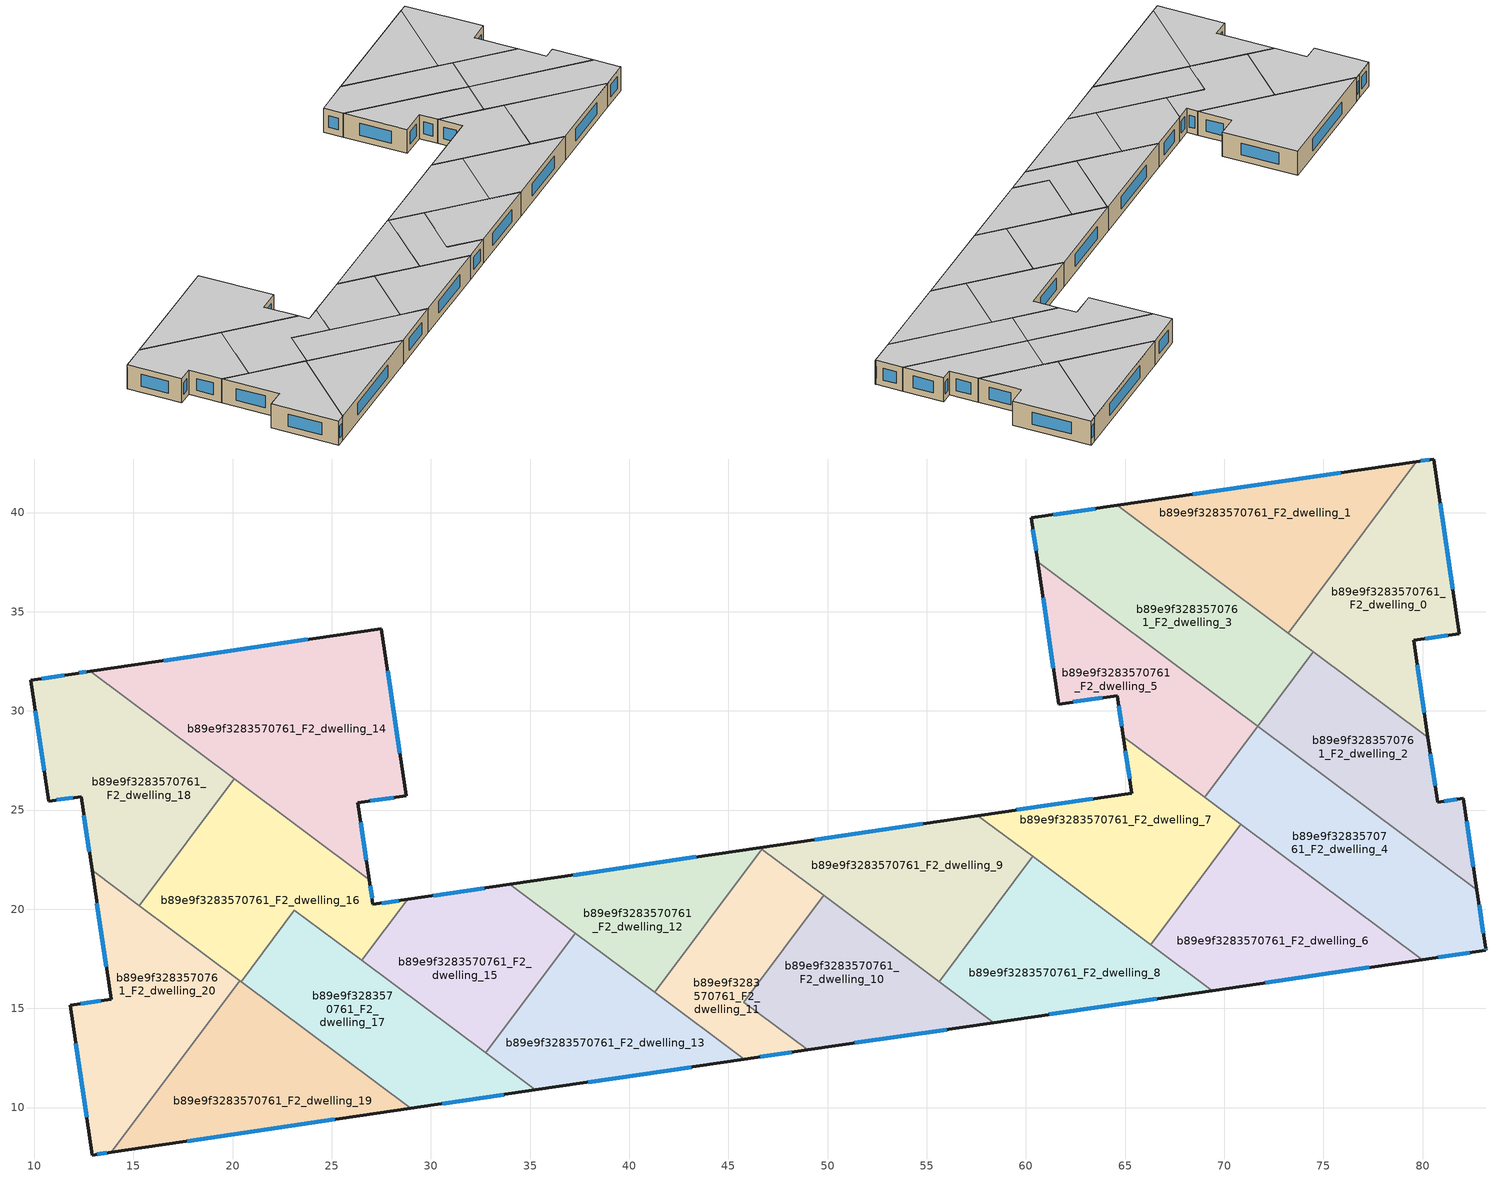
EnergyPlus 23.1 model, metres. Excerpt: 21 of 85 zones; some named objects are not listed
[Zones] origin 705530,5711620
b89e9f3283570761_F2_dwelling_0
 floor to b89e9f3283570761_F1_dwelling_0 (EU_floor_Construction): 80.55,42.7 81.84,33.9 79.54,33.56 80.27,28.66 73.22,33.92 79.68,42.57 z6
 wall outside (EU_wall_Construction): 80.27,28.66 79.54,33.56 81.84,33.9 80.55,42.7 79.68,42.57 z6:9
 wall to b89e9f3283570761_F2_dwelling_1 (EU_wall_Construction): 79.68,42.57 73.22,33.92 z6:9
 wall to b89e9f3283570761_F2_dwelling_2 (EU_wall_Construction): 74.49,32.98 80.27,28.66 z6:9
 wall to b89e9f3283570761_F2_dwelling_3 (EU_wall_Construction): 73.22,33.92 74.49,32.98 z6:9
 window (EU_Window_Construction): 80.33,42.67 79.9,42.61 / 81.51,36.13 80.87,40.48 / 80.12,33.65 81.26,33.81 / 80.08,29.9 79.73,32.32 z6.76:8.24
 ceiling to b89e9f3283570761_F3_dwelling_0 (EU_floor_Construction): 80.27,28.66 79.54,33.56 81.84,33.9 80.55,42.7 79.68,42.57 73.22,33.92 z9
b89e9f3283570761_F2_dwelling_1
 floor to b89e9f3283570761_F1_dwelling_1 (EU_floor_Construction): 79.68,42.57 73.22,33.92 64.59,40.36 z6
 wall outside (EU_wall_Construction): 79.68,42.57 64.59,40.36 z6:9
 wall to b89e9f3283570761_F2_dwelling_3 (EU_wall_Construction): 64.59,40.36 73.22,33.92 z6:9
 window (EU_Window_Construction): 75.86,42.02 68.41,40.92 z6.76:8.24
 ceiling to b89e9f3283570761_F3_dwelling_1 (EU_floor_Construction): 73.22,33.92 79.68,42.57 64.59,40.36 z9
b89e9f3283570761_F2_dwelling_10
 floor to b89e9f3283570761_F1_dwelling_10 (EU_floor_Construction): 58.38,14.29 49.01,12.91 45.78,15.32 49.79,20.7 z6
 wall outside (EU_wall_Construction): 49.01,12.91 58.38,14.29 z6:9
 wall to b89e9f3283570761_F2_dwelling_11 (EU_wall_Construction): 49.79,20.7 45.78,15.32 49.01,12.91 z6:9
 wall to b89e9f3283570761_F2_dwelling_9 (EU_wall_Construction): 55.62,16.34 49.79,20.7 z6:9
 wall to b89e9f3283570761_F2_dwelling_8 (EU_wall_Construction): 58.38,14.29 55.62,16.34 z6:9
 window (EU_Window_Construction): 51.37,13.26 56.01,13.94 z6.76:8.24
 ceiling to b89e9f3283570761_F3_dwelling_10 (EU_floor_Construction): 58.38,14.29 49.79,20.7 45.78,15.32 49.01,12.91 z9
b89e9f3283570761_F2_dwelling_11
 floor to b89e9f3283570761_F1_dwelling_11 (EU_floor_Construction): 49.79,20.7 45.78,15.32 49.01,12.91 45.79,12.44 41.29,15.8 46.67,23.02 z6
 wall outside (EU_wall_Construction): 45.79,12.44 49.01,12.91 z6:9
 wall to b89e9f3283570761_F2_dwelling_12 (EU_wall_Construction): 46.67,23.02 41.29,15.8 z6:9
 wall to b89e9f3283570761_F2_dwelling_13 (EU_wall_Construction): 41.29,15.8 45.79,12.44 z6:9
 wall to b89e9f3283570761_F2_dwelling_9 (EU_wall_Construction): 49.79,20.7 46.67,23.02 z6:9
 window (EU_Window_Construction): 46.61,12.56 48.19,12.79 z6.76:8.24
 ceiling to b89e9f3283570761_F3_dwelling_11 (EU_floor_Construction): 49.01,12.91 45.78,15.32 49.79,20.7 46.67,23.02 41.29,15.8 45.79,12.44 z9
b89e9f3283570761_F2_dwelling_12
 floor to b89e9f3283570761_F1_dwelling_12 (EU_floor_Construction): 46.67,23.02 41.29,15.8 33.98,21.26 46.56,23.1 z6
 wall outside (EU_wall_Construction): 46.56,23.1 33.98,21.26 z6:9
 wall to b89e9f3283570761_F2_dwelling_15 (EU_wall_Construction): 33.98,21.26 37.27,18.8 z6:9
 wall to b89e9f3283570761_F2_dwelling_13 (EU_wall_Construction): 37.27,18.8 41.28,15.8 z6:9
 wall to b89e9f3283570761_F2_dwelling_9 (EU_wall_Construction): 46.67,23.02 46.56,23.1 z6:9
 window (EU_Window_Construction): 43.38,22.64 37.16,21.72 z6.76:8.24
 ceiling to b89e9f3283570761_F3_dwelling_12 (EU_floor_Construction): 41.29,15.8 46.67,23.02 46.56,23.1 33.98,21.26 z9
b89e9f3283570761_F2_dwelling_13
 floor to b89e9f3283570761_F1_dwelling_13 (EU_floor_Construction): 45.79,12.44 35.26,10.89 32.76,12.76 37.27,18.8 z6
 wall outside (EU_wall_Construction): 35.26,10.89 45.79,12.44 z6:9
 wall to b89e9f3283570761_F2_dwelling_15 (EU_wall_Construction): 37.27,18.8 32.76,12.76 z6:9
 wall to b89e9f3283570761_F2_dwelling_17 (EU_wall_Construction): 32.76,12.76 35.26,10.89 z6:9
 window (EU_Window_Construction): 37.93,11.28 43.13,12.05 z6.76:8.24
 ceiling to b89e9f3283570761_F3_dwelling_13 (EU_floor_Construction): 45.79,12.44 37.27,18.8 32.76,12.76 35.26,10.89 z9
b89e9f3283570761_F2_dwelling_14
 floor to b89e9f3283570761_F1_dwelling_14 (EU_floor_Construction): 27.5,34.15 28.74,25.72 26.32,25.37 26.89,21.49 12.82,32 z6
 wall outside (EU_wall_Construction): 26.89,21.49 26.32,25.37 28.74,25.72 27.5,34.15 12.82,32 z6:9
 wall to b89e9f3283570761_F2_dwelling_18 (EU_wall_Construction): 12.82,32 20.08,26.57 z6:9
 wall to b89e9f3283570761_F2_dwelling_16 (EU_wall_Construction): 20.08,26.57 26.89,21.49 z6:9
 window (EU_Window_Construction): 28.43,27.85 27.81,32.02 / 26.93,25.46 28.13,25.63 / 26.75,22.47 26.46,24.39 / 23.79,33.6 16.53,32.54 z6.76:8.24
 ceiling to b89e9f3283570761_F3_dwelling_14 (EU_floor_Construction): 26.89,21.49 26.32,25.37 28.74,25.72 27.5,34.15 12.82,32 z9
b89e9f3283570761_F2_dwelling_15
 floor to b89e9f3283570761_F1_dwelling_15 (EU_floor_Construction): 37.27,18.8 32.76,12.76 26.52,17.42 28.82,20.5 33.98,21.26 z6
 wall outside (EU_wall_Construction): 33.98,21.26 28.82,20.5 z6:9
 wall to b89e9f3283570761_F2_dwelling_16 (EU_wall_Construction): 28.82,20.5 26.52,17.42 z6:9
 wall to b89e9f3283570761_F2_dwelling_17 (EU_wall_Construction): 26.52,17.42 32.76,12.76 z6:9
 window (EU_Window_Construction): 32.68,21.07 30.13,20.69 z6.76:8.24
 ceiling to b89e9f3283570761_F3_dwelling_15 (EU_floor_Construction): 32.76,12.76 37.27,18.8 33.98,21.26 28.82,20.5 26.52,17.42 z9
b89e9f3283570761_F2_dwelling_16
 floor to b89e9f3283570761_F1_dwelling_16 (EU_floor_Construction): 26.89,21.49 27.08,20.24 28.82,20.5 26.52,17.42 23.12,19.96 20.43,16.35 15.3,20.17 20.08,26.58 z6
 wall outside (EU_wall_Construction): 28.82,20.5 27.08,20.24 26.89,21.49 z6:9
 wall to b89e9f3283570761_F2_dwelling_17 (EU_wall_Construction): 20.43,16.35 23.12,19.96 26.52,17.42 z6:9
 wall to b89e9f3283570761_F2_dwelling_18 (EU_wall_Construction): 20.08,26.58 15.3,20.17 z6:9
 wall to b89e9f3283570761_F2_dwelling_20 (EU_wall_Construction): 15.3,20.17 20.35,16.4 z6:9
 wall to b89e9f3283570761_F2_dwelling_19 (EU_wall_Construction): 20.35,16.4 20.43,16.35 z6:9
 window (EU_Window_Construction): 27.03,20.56 26.94,21.17 / 28.38,20.44 27.52,20.31 z6.76:8.24
 ceiling to b89e9f3283570761_F3_dwelling_16 (EU_floor_Construction): 26.52,17.42 28.82,20.5 27.08,20.24 26.89,21.49 20.08,26.58 15.3,20.17 20.43,16.35 23.12,19.96 z9
b89e9f3283570761_F2_dwelling_17
 floor to b89e9f3283570761_F1_dwelling_17 (EU_floor_Construction): 35.26,10.89 28.97,9.97 20.43,16.35 23.12,19.96 z6
 wall outside (EU_wall_Construction): 28.97,9.97 35.26,10.89 z6:9
 wall to b89e9f3283570761_F2_dwelling_19 (EU_wall_Construction): 20.43,16.35 28.97,9.97 z6:9
 window (EU_Window_Construction): 30.56,10.2 33.67,10.66 z6.76:8.24
 ceiling to b89e9f3283570761_F3_dwelling_17 (EU_floor_Construction): 35.26,10.89 23.12,19.96 20.43,16.35 28.97,9.97 z9
b89e9f3283570761_F2_dwelling_18
 floor to b89e9f3283570761_F1_dwelling_18 (EU_floor_Construction): 20.08,26.58 15.3,20.17 12.91,21.96 12.36,25.68 10.72,25.45 9.82,31.55 12.07,31.89 12.82,32 z6
 wall outside (EU_wall_Construction): 12.82,32 12.07,31.89 9.82,31.55 10.72,25.45 12.36,25.68 12.91,21.96 z6:9
 wall to b89e9f3283570761_F2_dwelling_20 (EU_wall_Construction): 12.91,21.96 15.3,20.18 z6:9
 window (EU_Window_Construction): 11.13,25.51 11.95,25.62 / 10.05,30.01 10.49,26.99 / 11.5,31.8 10.39,31.63 / 12.63,31.97 12.26,31.91 / 12.5,24.74 12.77,22.9 z6.76:8.24
 ceiling to b89e9f3283570761_F3_dwelling_18 (EU_floor_Construction): 15.3,20.17 20.08,26.58 12.82,32 12.07,31.89 9.82,31.55 10.72,25.45 12.36,25.68 12.91,21.96 z9
b89e9f3283570761_F2_dwelling_19
 floor to b89e9f3283570761_F1_dwelling_19 (EU_floor_Construction): 28.97,9.97 13.89,7.75 20.35,16.41 z6
 wall outside (EU_wall_Construction): 13.89,7.75 28.97,9.97 z6:9
 wall to b89e9f3283570761_F2_dwelling_20 (EU_wall_Construction): 20.35,16.41 13.89,7.75 z6:9
 window (EU_Window_Construction): 17.71,8.31 25.16,9.41 z6.76:8.24
 ceiling to b89e9f3283570761_F3_dwelling_19 (EU_floor_Construction): 28.97,9.97 20.35,16.41 13.89,7.75 z9
b89e9f3283570761_F2_dwelling_2
 floor to b89e9f3283570761_F1_dwelling_2 (EU_floor_Construction): 80.27,28.66 80.75,25.4 82.05,25.6 82.73,20.98 71.69,29.23 74.49,32.98 z6
 wall outside (EU_wall_Construction): 82.73,20.98 82.05,25.6 80.75,25.4 80.27,28.66 z6:9
 wall to b89e9f3283570761_F2_dwelling_4 (EU_wall_Construction): 71.69,29.23 82.73,20.98 z6:9
 wall to b89e9f3283570761_F2_dwelling_3 (EU_wall_Construction): 74.49,32.98 71.69,29.23 z6:9
 window (EU_Window_Construction): 80.63,26.23 80.39,27.84 / 81.72,25.55 81.08,25.45 / 82.56,22.15 82.23,24.43 z6.76:8.24
 ceiling to b89e9f3283570761_F3_dwelling_2 (EU_floor_Construction): 82.73,20.98 82.05,25.6 80.75,25.4 80.27,28.66 74.49,32.98 71.69,29.23 z9
b89e9f3283570761_F2_dwelling_20
 floor to b89e9f3283570761_F1_dwelling_20 (EU_floor_Construction): 20.35,16.41 13.89,7.75 12.93,7.61 11.82,15.16 13.88,15.46 12.91,21.96 z6
 wall outside (EU_wall_Construction): 12.91,21.96 13.88,15.46 11.82,15.16 12.93,7.61 13.89,7.75 z6:9
 window (EU_Window_Construction): 13.17,7.65 13.65,7.72 / 12.1,13.25 12.65,9.52 / 13.36,15.38 12.34,15.23 / 13.16,20.31 13.63,17.1 z6.76:8.24
 ceiling to b89e9f3283570761_F3_dwelling_20 (EU_floor_Construction): 13.89,7.75 20.35,16.41 12.91,21.96 13.88,15.46 11.82,15.16 12.93,7.61 z9
b89e9f3283570761_F2_dwelling_3
 floor to b89e9f3283570761_F1_dwelling_3 (EU_floor_Construction): 74.49,32.98 71.69,29.23 60.6,37.51 60.27,39.73 64.59,40.36 z6
 wall outside (EU_wall_Construction): 64.59,40.36 60.27,39.73 60.6,37.51 z6:9
 wall to b89e9f3283570761_F2_dwelling_5 (EU_wall_Construction): 60.6,37.51 70.3,30.26 71.68,29.22 z6:9
 window (EU_Window_Construction): 60.35,39.17 60.51,38.07 / 63.5,40.2 61.36,39.89 z6.76:8.24
 ceiling to b89e9f3283570761_F3_dwelling_3 (EU_floor_Construction): 71.69,29.23 74.49,32.98 64.59,40.36 60.27,39.73 60.6,37.51 z9
b89e9f3283570761_F2_dwelling_4
 floor to b89e9f3283570761_F1_dwelling_4 (EU_floor_Construction): 82.73,20.98 83.17,18.03 83.18,17.93 79.97,17.46 69.01,25.64 71.69,29.23 z6
 wall outside (EU_wall_Construction): 79.97,17.46 83.18,17.93 83.17,18.03 82.73,20.98 z6:9
 wall to b89e9f3283570761_F2_dwelling_6 (EU_wall_Construction): 70.82,24.29 79.97,17.46 z6:9
 wall to b89e9f3283570761_F2_dwelling_5 (EU_wall_Construction): 71.68,29.22 69.01,25.64 z6:9
 wall to b89e9f3283570761_F2_dwelling_7 (EU_wall_Construction): 69.01,25.64 70.82,24.29 z6:9
 window (EU_Window_Construction): 83.06,18.78 82.84,20.24 / 83.18,17.96 83.17,18.01 / 80.78,17.58 82.37,17.81 z6.76:8.24
 ceiling to b89e9f3283570761_F3_dwelling_4 (EU_floor_Construction): 83.18,17.93 83.17,18.03 82.73,20.98 71.69,29.23 69.01,25.64 79.97,17.46 z9
b89e9f3283570761_F2_dwelling_5
 floor to b89e9f3283570761_F1_dwelling_5 (EU_floor_Construction): 70.3,30.26 71.69,29.22 69.01,25.64 64.91,28.71 64.6,30.77 61.65,30.34 60.6,37.51 z6
 wall outside (EU_wall_Construction): 60.6,37.51 61.65,30.34 64.6,30.77 64.91,28.71 z6:9
 wall to b89e9f3283570761_F2_dwelling_7 (EU_wall_Construction): 64.91,28.71 69.01,25.64 z6:9
 window (EU_Window_Construction): 64.68,30.25 64.83,29.23 / 62.4,30.45 63.85,30.66 / 60.86,35.7 61.38,32.15 z6.76:8.24
 ceiling to b89e9f3283570761_F3_dwelling_5 (EU_floor_Construction): 69.01,25.64 71.69,29.22 70.3,30.26 60.6,37.51 61.65,30.34 64.6,30.77 64.91,28.71 z9
b89e9f3283570761_F2_dwelling_6
 floor to b89e9f3283570761_F1_dwelling_6 (EU_floor_Construction): 79.97,17.46 69.39,15.9 66.29,18.22 70.82,24.29 z6
 wall outside (EU_wall_Construction): 69.39,15.9 79.97,17.46 z6:9
 wall to b89e9f3283570761_F2_dwelling_7 (EU_wall_Construction): 70.82,24.29 66.29,18.22 z6:9
 wall to b89e9f3283570761_F2_dwelling_8 (EU_wall_Construction): 66.29,18.22 69.39,15.9 z6:9
 window (EU_Window_Construction): 72.07,16.3 77.3,17.06 z6.76:8.24
 ceiling to b89e9f3283570761_F3_dwelling_6 (EU_floor_Construction): 79.97,17.46 70.82,24.29 66.29,18.22 69.39,15.9 z9
b89e9f3283570761_F2_dwelling_7
 floor to b89e9f3283570761_F1_dwelling_7 (EU_floor_Construction): 70.82,24.29 66.29,18.22 57.58,24.72 65.33,25.86 64.91,28.71 z6
 wall outside (EU_wall_Construction): 64.91,28.71 65.33,25.86 57.58,24.72 z6:9
 wall to b89e9f3283570761_F2_dwelling_9 (EU_wall_Construction): 57.58,24.72 60.34,22.66 z6:9
 wall to b89e9f3283570761_F2_dwelling_8 (EU_wall_Construction): 60.34,22.66 66.29,18.22 z6:9
 window (EU_Window_Construction): 65.01,27.99 65.22,26.58 / 63.37,25.57 59.54,25.01 z6.76:8.24
 ceiling to b89e9f3283570761_F3_dwelling_7 (EU_floor_Construction): 66.29,18.22 70.82,24.29 64.91,28.71 65.33,25.86 57.58,24.72 z9
b89e9f3283570761_F2_dwelling_8
 floor to b89e9f3283570761_F1_dwelling_8 (EU_floor_Construction): 69.39,15.9 58.38,14.29 55.62,16.34 60.33,22.66 z6
 wall outside (EU_wall_Construction): 58.38,14.29 69.39,15.9 z6:9
 wall to b89e9f3283570761_F2_dwelling_9 (EU_wall_Construction): 60.33,22.66 55.62,16.34 z6:9
 window (EU_Window_Construction): 61.16,14.69 66.6,15.49 z6.76:8.24
 ceiling to b89e9f3283570761_F3_dwelling_8 (EU_floor_Construction): 69.39,15.9 60.33,22.66 55.62,16.34 58.38,14.29 z9
b89e9f3283570761_F2_dwelling_9
 floor to b89e9f3283570761_F1_dwelling_9 (EU_floor_Construction): 60.33,22.66 55.62,16.34 46.56,23.1 57.58,24.72 z6
 wall outside (EU_wall_Construction): 57.58,24.72 46.56,23.1 z6:9
 window (EU_Window_Construction): 54.79,24.31 49.35,23.51 z6.76:8.24
 ceiling to b89e9f3283570761_F3_dwelling_9 (EU_floor_Construction): 55.62,16.34 60.33,22.66 57.58,24.72 46.56,23.1 z9
[Building]
EU S2 Campaign: North Axis=0; Terrain=City; Solar Distribution=FullExterior
[Site:Location]
London: Latitude=51.5; Longitude=-0.5; Time Zone=0; Elevation=25
[SizingPeriod:WeatherFileDays]
AnnualSizingPeriod: Begin Month=1; Begin Day of Month=1; End Month=12; End Day of Month=31; Day of Week for Start Day=Monday; Use Weather File Daylight Saving Period=No; Use Weather File Rain and Snow Indicators=No
[MATERIAL]
EU_InternalMass_Material: Roughness=MediumRough; Thickness=0.1; Conductivity=1; Density=1800; Specific Heat=900; Thermal Absorptance=0.9; Solar Absorptance=0.7; Visible Absorptance=0.7
[MATERIAL:NOMASS] Roughness=MediumRough; Thermal Absorptance=0.9; Solar Absorptance=0.7; Visible Absorptance=0.7
Name | Thermal Resistance
EU_wall_NoMass | 0.655885
EU_floor_NoMass | 2.16442
[WINDOWMATERIAL:SIMPLEGLAZINGSYSTEM]
EU_Window_SimpleGlazing: UFactor=2.91071; Solar Heat Gain Coefficient=0.76; Visible Transmittance=0.76
[CONSTRUCTION]
EU_wall_Construction: EU_wall_NoMass
EU_floor_Construction: EU_floor_NoMass
EU_Window_Construction: EU_Window_SimpleGlazing
EU_InternalMass_Construction: EU_InternalMass_Material
[ZONE] Type=1; Multiplier=1; Ceiling Height=autocalculate; Floor Area=autocalculate; Part of Total Floor Area=Yes
Name | Volume
b89e9f3283570761_F2_dwelling_0 | 174.327
b89e9f3283570761_F2_dwelling_1 | 174.316
b89e9f3283570761_F2_dwelling_10 | 148.386
b89e9f3283570761_F2_dwelling_11 | 125.028
b89e9f3283570761_F2_dwelling_12 | 125.012
b89e9f3283570761_F2_dwelling_13 | 155.695
b89e9f3283570761_F2_dwelling_14 | 293.762
b89e9f3283570761_F2_dwelling_15 | 155.704
b89e9f3283570761_F2_dwelling_16 | 195.464
b89e9f3283570761_F2_dwelling_17 | 174.323
b89e9f3283570761_F2_dwelling_18 | 195.461
b89e9f3283570761_F2_dwelling_19 | 174.329
b89e9f3283570761_F2_dwelling_2 | 149.977
b89e9f3283570761_F2_dwelling_20 | 174.321
b89e9f3283570761_F2_dwelling_3 | 198.524
b89e9f3283570761_F2_dwelling_4 | 199.452
b89e9f3283570761_F2_dwelling_5 | 150.392
b89e9f3283570761_F2_dwelling_6 | 173.719
b89e9f3283570761_F2_dwelling_7 | 173.716
b89e9f3283570761_F2_dwelling_8 | 174.324
b89e9f3283570761_F2_dwelling_9 | 174.305
[INTERNALMASS] Construction=EU_InternalMass_Construction
Name | Zone or ZoneList | Surface Area
b89e9f3283570761_F2_dwelling_0_EU_InternalMass | b89e9f3283570761_F2_dwelling_0 | 58.1088
b89e9f3283570761_F2_dwelling_1_EU_InternalMass | b89e9f3283570761_F2_dwelling_1 | 58.1073
b89e9f3283570761_F2_dwelling_2_EU_InternalMass | b89e9f3283570761_F2_dwelling_2 | 50.0302
b89e9f3283570761_F2_dwelling_3_EU_InternalMass | b89e9f3283570761_F2_dwelling_3 | 66.1739
b89e9f3283570761_F2_dwelling_4_EU_InternalMass | b89e9f3283570761_F2_dwelling_4 | 66.4837
b89e9f3283570761_F2_dwelling_5_EU_InternalMass | b89e9f3283570761_F2_dwelling_5 | 50.1363
b89e9f3283570761_F2_dwelling_6_EU_InternalMass | b89e9f3283570761_F2_dwelling_6 | 57.9041
b89e9f3283570761_F2_dwelling_7_EU_InternalMass | b89e9f3283570761_F2_dwelling_7 | 57.9049
b89e9f3283570761_F2_dwelling_8_EU_InternalMass | b89e9f3283570761_F2_dwelling_8 | 58.1085
b89e9f3283570761_F2_dwelling_9_EU_InternalMass | b89e9f3283570761_F2_dwelling_9 | 58.104
b89e9f3283570761_F2_dwelling_10_EU_InternalMass | b89e9f3283570761_F2_dwelling_10 | 49.4636
b89e9f3283570761_F2_dwelling_11_EU_InternalMass | b89e9f3283570761_F2_dwelling_11 | 41.6757
b89e9f3283570761_F2_dwelling_12_EU_InternalMass | b89e9f3283570761_F2_dwelling_12 | 41.6721
b89e9f3283570761_F2_dwelling_13_EU_InternalMass | b89e9f3283570761_F2_dwelling_13 | 51.8978
b89e9f3283570761_F2_dwelling_14_EU_InternalMass | b89e9f3283570761_F2_dwelling_14 | 97.9169
b89e9f3283570761_F2_dwelling_15_EU_InternalMass | b89e9f3283570761_F2_dwelling_15 | 51.9023
b89e9f3283570761_F2_dwelling_16_EU_InternalMass | b89e9f3283570761_F2_dwelling_16 | 65.1546
b89e9f3283570761_F2_dwelling_17_EU_InternalMass | b89e9f3283570761_F2_dwelling_17 | 58.1075
b89e9f3283570761_F2_dwelling_18_EU_InternalMass | b89e9f3283570761_F2_dwelling_18 | 65.1526
b89e9f3283570761_F2_dwelling_19_EU_InternalMass | b89e9f3283570761_F2_dwelling_19 | 58.1125
b89e9f3283570761_F2_dwelling_20_EU_InternalMass | b89e9f3283570761_F2_dwelling_20 | 58.1061
[OTHEREQUIPMENT] Fuel Type=Electricity; Design Level Calculation Method=Watts/Area; Power per Zone Floor Area=1; Fraction Latent=0; Fraction Radiant=0; Fraction Lost=0; Carbon Dioxide Generation Rate=0; EndUse Subcategory=EU_Step8_InternalGains
Name | Zone or ZoneList or Space or SpaceList | Schedule
EU_Step8_InternalGain_b89e9f3283570761_F2_dwelling_0_f000 | b89e9f3283570761_F2_dwelling_0 | EU_Step8_GainSchedule_b89e9f3283570761_F2_dwelling_0_f000
EU_Step8_InternalGain_b89e9f3283570761_F2_dwelling_1_f000 | b89e9f3283570761_F2_dwelling_1 | EU_Step8_GainSchedule_b89e9f3283570761_F2_dwelling_1_f000
EU_Step8_InternalGain_b89e9f3283570761_F2_dwelling_2_f000 | b89e9f3283570761_F2_dwelling_2 | EU_Step8_GainSchedule_b89e9f3283570761_F2_dwelling_2_f000
EU_Step8_InternalGain_b89e9f3283570761_F2_dwelling_3_f000 | b89e9f3283570761_F2_dwelling_3 | EU_Step8_GainSchedule_b89e9f3283570761_F2_dwelling_3_f000
EU_Step8_InternalGain_b89e9f3283570761_F2_dwelling_4_f000 | b89e9f3283570761_F2_dwelling_4 | EU_Step8_GainSchedule_b89e9f3283570761_F2_dwelling_4_f000
EU_Step8_InternalGain_b89e9f3283570761_F2_dwelling_5_f000 | b89e9f3283570761_F2_dwelling_5 | EU_Step8_GainSchedule_b89e9f3283570761_F2_dwelling_5_f000
EU_Step8_InternalGain_b89e9f3283570761_F2_dwelling_6_f000 | b89e9f3283570761_F2_dwelling_6 | EU_Step8_GainSchedule_b89e9f3283570761_F2_dwelling_6_f000
EU_Step8_InternalGain_b89e9f3283570761_F2_dwelling_7_f000 | b89e9f3283570761_F2_dwelling_7 | EU_Step8_GainSchedule_b89e9f3283570761_F2_dwelling_7_f000
EU_Step8_InternalGain_b89e9f3283570761_F2_dwelling_8_f000 | b89e9f3283570761_F2_dwelling_8 | EU_Step8_GainSchedule_b89e9f3283570761_F2_dwelling_8_f000
EU_Step8_InternalGain_b89e9f3283570761_F2_dwelling_9_f000 | b89e9f3283570761_F2_dwelling_9 | EU_Step8_GainSchedule_b89e9f3283570761_F2_dwelling_9_f000
EU_Step8_InternalGain_b89e9f3283570761_F2_dwelling_10_f000 | b89e9f3283570761_F2_dwelling_10 | EU_Step8_GainSchedule_b89e9f3283570761_F2_dwelling_10_f000
EU_Step8_InternalGain_b89e9f3283570761_F2_dwelling_11_f000 | b89e9f3283570761_F2_dwelling_11 | EU_Step8_GainSchedule_b89e9f3283570761_F2_dwelling_11_f000
EU_Step8_InternalGain_b89e9f3283570761_F2_dwelling_12_f000 | b89e9f3283570761_F2_dwelling_12 | EU_Step8_GainSchedule_b89e9f3283570761_F2_dwelling_12_f000
EU_Step8_InternalGain_b89e9f3283570761_F2_dwelling_13_f000 | b89e9f3283570761_F2_dwelling_13 | EU_Step8_GainSchedule_b89e9f3283570761_F2_dwelling_13_f000
EU_Step8_InternalGain_b89e9f3283570761_F2_dwelling_14_f000 | b89e9f3283570761_F2_dwelling_14 | EU_Step8_GainSchedule_b89e9f3283570761_F2_dwelling_14_f000
EU_Step8_InternalGain_b89e9f3283570761_F2_dwelling_15_f000 | b89e9f3283570761_F2_dwelling_15 | EU_Step8_GainSchedule_b89e9f3283570761_F2_dwelling_15_f000
EU_Step8_InternalGain_b89e9f3283570761_F2_dwelling_16_f000 | b89e9f3283570761_F2_dwelling_16 | EU_Step8_GainSchedule_b89e9f3283570761_F2_dwelling_16_f000
EU_Step8_InternalGain_b89e9f3283570761_F2_dwelling_17_f000 | b89e9f3283570761_F2_dwelling_17 | EU_Step8_GainSchedule_b89e9f3283570761_F2_dwelling_17_f000
EU_Step8_InternalGain_b89e9f3283570761_F2_dwelling_18_f000 | b89e9f3283570761_F2_dwelling_18 | EU_Step8_GainSchedule_b89e9f3283570761_F2_dwelling_18_f000
EU_Step8_InternalGain_b89e9f3283570761_F2_dwelling_19_f000 | b89e9f3283570761_F2_dwelling_19 | EU_Step8_GainSchedule_b89e9f3283570761_F2_dwelling_19_f000
EU_Step8_InternalGain_b89e9f3283570761_F2_dwelling_20_f000 | b89e9f3283570761_F2_dwelling_20 | EU_Step8_GainSchedule_b89e9f3283570761_F2_dwelling_20_f000
[ZONEVENTILATION:DESIGNFLOWRATE] Schedule=EU_AlwaysOn; Design Flow Rate Calculation Method=AirChanges/Hour; Air Changes per Hour=0.462017; Ventilation Type=Natural; Fan Pressure Rise=0; Fan Total Efficiency=1; Constant Term Coefficient=1; Temperature Term Coefficient=0; Velocity Term Coefficient=0; Velocity Squared Term Coefficient=0; Minimum Indoor Temperature=-100; Maximum Indoor Temperature=100; Delta Temperature=-100; Minimum Outdoor Temperature=-100; Maximum Outdoor Temperature=100; Maximum Wind Speed=40
Name | Zone or ZoneList or Space or SpaceList
EU_ConstantAir_b89e9f3283570761_F2_dwelling_0 | b89e9f3283570761_F2_dwelling_0
EU_ConstantAir_b89e9f3283570761_F2_dwelling_1 | b89e9f3283570761_F2_dwelling_1
EU_ConstantAir_b89e9f3283570761_F2_dwelling_2 | b89e9f3283570761_F2_dwelling_2
EU_ConstantAir_b89e9f3283570761_F2_dwelling_3 | b89e9f3283570761_F2_dwelling_3
EU_ConstantAir_b89e9f3283570761_F2_dwelling_4 | b89e9f3283570761_F2_dwelling_4
EU_ConstantAir_b89e9f3283570761_F2_dwelling_5 | b89e9f3283570761_F2_dwelling_5
EU_ConstantAir_b89e9f3283570761_F2_dwelling_6 | b89e9f3283570761_F2_dwelling_6
EU_ConstantAir_b89e9f3283570761_F2_dwelling_7 | b89e9f3283570761_F2_dwelling_7
EU_ConstantAir_b89e9f3283570761_F2_dwelling_8 | b89e9f3283570761_F2_dwelling_8
EU_ConstantAir_b89e9f3283570761_F2_dwelling_9 | b89e9f3283570761_F2_dwelling_9
EU_ConstantAir_b89e9f3283570761_F2_dwelling_10 | b89e9f3283570761_F2_dwelling_10
EU_ConstantAir_b89e9f3283570761_F2_dwelling_11 | b89e9f3283570761_F2_dwelling_11
EU_ConstantAir_b89e9f3283570761_F2_dwelling_12 | b89e9f3283570761_F2_dwelling_12
EU_ConstantAir_b89e9f3283570761_F2_dwelling_13 | b89e9f3283570761_F2_dwelling_13
EU_ConstantAir_b89e9f3283570761_F2_dwelling_14 | b89e9f3283570761_F2_dwelling_14
EU_ConstantAir_b89e9f3283570761_F2_dwelling_15 | b89e9f3283570761_F2_dwelling_15
EU_ConstantAir_b89e9f3283570761_F2_dwelling_16 | b89e9f3283570761_F2_dwelling_16
EU_ConstantAir_b89e9f3283570761_F2_dwelling_17 | b89e9f3283570761_F2_dwelling_17
EU_ConstantAir_b89e9f3283570761_F2_dwelling_18 | b89e9f3283570761_F2_dwelling_18
EU_ConstantAir_b89e9f3283570761_F2_dwelling_19 | b89e9f3283570761_F2_dwelling_19
EU_ConstantAir_b89e9f3283570761_F2_dwelling_20 | b89e9f3283570761_F2_dwelling_20
[HVACTEMPLATE:ZONE:IDEALLOADSAIRSYSTEM] System Availability Schedule=EU_AlwaysOn; Maximum Heating Supply Air Temperature=50; Minimum Cooling Supply Air Temperature=13; Maximum Heating Supply Air Humidity Ratio=0.0156; Minimum Cooling Supply Air Humidity Ratio=0.0077; Heating Limit=NoLimit; Cooling Limit=NoLimit; Heating Availability Schedule=EU_AlwaysOn; Cooling Availability Schedule=EU_CoolingOff; Dehumidification Control Type=ConstantSensibleHeatRatio; Cooling Sensible Heat Ratio=0.7; Dehumidification Setpoint=60; Humidification Control Type=None; Humidification Setpoint=30; Outdoor Air Method=None; Outdoor Air Flow Rate per Person=0.00944; Outdoor Air Flow Rate per Zone Floor Area=0; Outdoor Air Flow Rate per Zone=0; Demand Controlled Ventilation Type=None; Outdoor Air Economizer Type=NoEconomizer; Heat Recovery Type=None; Sensible Heat Recovery Effectiveness=0.7; Latent Heat Recovery Effectiveness=0.65
Name | Template Thermostat
b89e9f3283570761_F2_dwelling_0 | EU_HeatOnly_b89e9f3283570761_F2_dwelling_0
b89e9f3283570761_F2_dwelling_1 | EU_HeatOnly_b89e9f3283570761_F2_dwelling_1
b89e9f3283570761_F2_dwelling_2 | EU_HeatOnly_b89e9f3283570761_F2_dwelling_2
b89e9f3283570761_F2_dwelling_3 | EU_HeatOnly_b89e9f3283570761_F2_dwelling_3
b89e9f3283570761_F2_dwelling_4 | EU_HeatOnly_b89e9f3283570761_F2_dwelling_4
b89e9f3283570761_F2_dwelling_5 | EU_HeatOnly_b89e9f3283570761_F2_dwelling_5
b89e9f3283570761_F2_dwelling_6 | EU_HeatOnly_b89e9f3283570761_F2_dwelling_6
b89e9f3283570761_F2_dwelling_7 | EU_HeatOnly_b89e9f3283570761_F2_dwelling_7
b89e9f3283570761_F2_dwelling_8 | EU_HeatOnly_b89e9f3283570761_F2_dwelling_8
b89e9f3283570761_F2_dwelling_9 | EU_HeatOnly_b89e9f3283570761_F2_dwelling_9
b89e9f3283570761_F2_dwelling_10 | EU_HeatOnly_b89e9f3283570761_F2_dwelling_10
b89e9f3283570761_F2_dwelling_11 | EU_HeatOnly_b89e9f3283570761_F2_dwelling_11
b89e9f3283570761_F2_dwelling_12 | EU_HeatOnly_b89e9f3283570761_F2_dwelling_12
b89e9f3283570761_F2_dwelling_13 | EU_HeatOnly_b89e9f3283570761_F2_dwelling_13
b89e9f3283570761_F2_dwelling_14 | EU_HeatOnly_b89e9f3283570761_F2_dwelling_14
b89e9f3283570761_F2_dwelling_15 | EU_HeatOnly_b89e9f3283570761_F2_dwelling_15
b89e9f3283570761_F2_dwelling_16 | EU_HeatOnly_b89e9f3283570761_F2_dwelling_16
b89e9f3283570761_F2_dwelling_17 | EU_HeatOnly_b89e9f3283570761_F2_dwelling_17
b89e9f3283570761_F2_dwelling_18 | EU_HeatOnly_b89e9f3283570761_F2_dwelling_18
b89e9f3283570761_F2_dwelling_19 | EU_HeatOnly_b89e9f3283570761_F2_dwelling_19
b89e9f3283570761_F2_dwelling_20 | EU_HeatOnly_b89e9f3283570761_F2_dwelling_20
[SIZING:ZONE] Zone Cooling Design Supply Air Temperature Input Method=SupplyAirTemperature; Zone Cooling Design Supply Air Temperature=13; Zone Heating Design Supply Air Temperature Input Method=SupplyAirTemperature; Zone Heating Design Supply Air Temperature=50; Zone Cooling Design Supply Air Humidity Ratio=0.008; Zone Heating Design Supply Air Humidity Ratio=0.008; Cooling Design Air Flow Method=DesignDay; Cooling Design Air Flow Rate=0; Cooling Minimum Air Flow per Zone Floor Area=0.000762; Cooling Minimum Air Flow=0; Cooling Minimum Air Flow Fraction=0.2; Heating Design Air Flow Method=DesignDay; Heating Design Air Flow Rate=0; Heating Maximum Air Flow per Zone Floor Area=0.002032; Heating Maximum Air Flow=0.141576; Heating Maximum Air Flow Fraction=0.3; Account for Dedicated Outdoor Air System=No; Dedicated Outdoor Air System Control Strategy=NeutralSupplyAir; Dedicated Outdoor Air Low Setpoint Temperature for Design=autosize; Dedicated Outdoor Air High Setpoint Temperature for Design=autosize; Zone Load Sizing Method=Sensible Load Only No Latent Load; Zone Latent Cooling Design Supply Air Humidity Ratio Input Method=HumidityRatioDifference; Zone Cooling Design Supply Air Humidity Ratio Difference=0.005; Zone Latent Heating Design Supply Air Humidity Ratio Input Method=HumidityRatioDifference; Zone Humidification Design Supply Air Humidity Ratio Difference=0.005
b89e9f3283570761_F2_dwelling_0; b89e9f3283570761_F2_dwelling_1; b89e9f3283570761_F2_dwelling_2; b89e9f3283570761_F2_dwelling_3; b89e9f3283570761_F2_dwelling_4; b89e9f3283570761_F2_dwelling_5; b89e9f3283570761_F2_dwelling_6; b89e9f3283570761_F2_dwelling_7; b89e9f3283570761_F2_dwelling_8; b89e9f3283570761_F2_dwelling_9; b89e9f3283570761_F2_dwelling_10; b89e9f3283570761_F2_dwelling_11; b89e9f3283570761_F2_dwelling_12; b89e9f3283570761_F2_dwelling_13; b89e9f3283570761_F2_dwelling_14; b89e9f3283570761_F2_dwelling_15; b89e9f3283570761_F2_dwelling_16; b89e9f3283570761_F2_dwelling_17; b89e9f3283570761_F2_dwelling_18; b89e9f3283570761_F2_dwelling_19; b89e9f3283570761_F2_dwelling_20
[SCHEDULE:CONSTANT]
Name | Hourly Value
EU_AlwaysOn | 1
EU_CoolingOff | 0
[SCHEDULE:FILE] Column Number=1; Rows to Skip at Top=0; Number of Hours of Data=8760; Column Separator=Comma; Interpolate to Timestep=No; Minutes per Item=60; Adjust Schedule for Daylight Savings=Yes
Name | File
EU_Step8_GainSchedule_b89e9f3283570761_F2_dwelling_0_f000 | ../../schedules/b89e9f3283570761/b89e9f3283570761_F2_dwelling_0_f000_gain.csv
EU_Step8_GainSchedule_b89e9f3283570761_F2_dwelling_1_f000 | ../../schedules/b89e9f3283570761/b89e9f3283570761_F2_dwelling_1_f000_gain.csv
EU_Step8_GainSchedule_b89e9f3283570761_F2_dwelling_2_f000 | ../../schedules/b89e9f3283570761/b89e9f3283570761_F2_dwelling_2_f000_gain.csv
EU_Step8_GainSchedule_b89e9f3283570761_F2_dwelling_3_f000 | ../../schedules/b89e9f3283570761/b89e9f3283570761_F2_dwelling_3_f000_gain.csv
EU_Step8_GainSchedule_b89e9f3283570761_F2_dwelling_4_f000 | ../../schedules/b89e9f3283570761/b89e9f3283570761_F2_dwelling_4_f000_gain.csv
EU_Step8_GainSchedule_b89e9f3283570761_F2_dwelling_5_f000 | ../../schedules/b89e9f3283570761/b89e9f3283570761_F2_dwelling_5_f000_gain.csv
EU_Step8_GainSchedule_b89e9f3283570761_F2_dwelling_6_f000 | ../../schedules/b89e9f3283570761/b89e9f3283570761_F2_dwelling_6_f000_gain.csv
EU_Step8_GainSchedule_b89e9f3283570761_F2_dwelling_7_f000 | ../../schedules/b89e9f3283570761/b89e9f3283570761_F2_dwelling_7_f000_gain.csv
EU_Step8_GainSchedule_b89e9f3283570761_F2_dwelling_8_f000 | ../../schedules/b89e9f3283570761/b89e9f3283570761_F2_dwelling_8_f000_gain.csv
EU_Step8_GainSchedule_b89e9f3283570761_F2_dwelling_9_f000 | ../../schedules/b89e9f3283570761/b89e9f3283570761_F2_dwelling_9_f000_gain.csv
EU_Step8_GainSchedule_b89e9f3283570761_F2_dwelling_10_f000 | ../../schedules/b89e9f3283570761/b89e9f3283570761_F2_dwelling_10_f000_gain.csv
EU_Step8_GainSchedule_b89e9f3283570761_F2_dwelling_11_f000 | ../../schedules/b89e9f3283570761/b89e9f3283570761_F2_dwelling_11_f000_gain.csv
EU_Step8_GainSchedule_b89e9f3283570761_F2_dwelling_12_f000 | ../../schedules/b89e9f3283570761/b89e9f3283570761_F2_dwelling_12_f000_gain.csv
EU_Step8_GainSchedule_b89e9f3283570761_F2_dwelling_13_f000 | ../../schedules/b89e9f3283570761/b89e9f3283570761_F2_dwelling_13_f000_gain.csv
EU_Step8_GainSchedule_b89e9f3283570761_F2_dwelling_14_f000 | ../../schedules/b89e9f3283570761/b89e9f3283570761_F2_dwelling_14_f000_gain.csv
EU_Step8_GainSchedule_b89e9f3283570761_F2_dwelling_15_f000 | ../../schedules/b89e9f3283570761/b89e9f3283570761_F2_dwelling_15_f000_gain.csv
EU_Step8_GainSchedule_b89e9f3283570761_F2_dwelling_16_f000 | ../../schedules/b89e9f3283570761/b89e9f3283570761_F2_dwelling_16_f000_gain.csv
EU_Step8_GainSchedule_b89e9f3283570761_F2_dwelling_17_f000 | ../../schedules/b89e9f3283570761/b89e9f3283570761_F2_dwelling_17_f000_gain.csv
EU_Step8_GainSchedule_b89e9f3283570761_F2_dwelling_18_f000 | ../../schedules/b89e9f3283570761/b89e9f3283570761_F2_dwelling_18_f000_gain.csv
EU_Step8_GainSchedule_b89e9f3283570761_F2_dwelling_19_f000 | ../../schedules/b89e9f3283570761/b89e9f3283570761_F2_dwelling_19_f000_gain.csv
EU_Step8_GainSchedule_b89e9f3283570761_F2_dwelling_20_f000 | ../../schedules/b89e9f3283570761/b89e9f3283570761_F2_dwelling_20_f000_gain.csv
